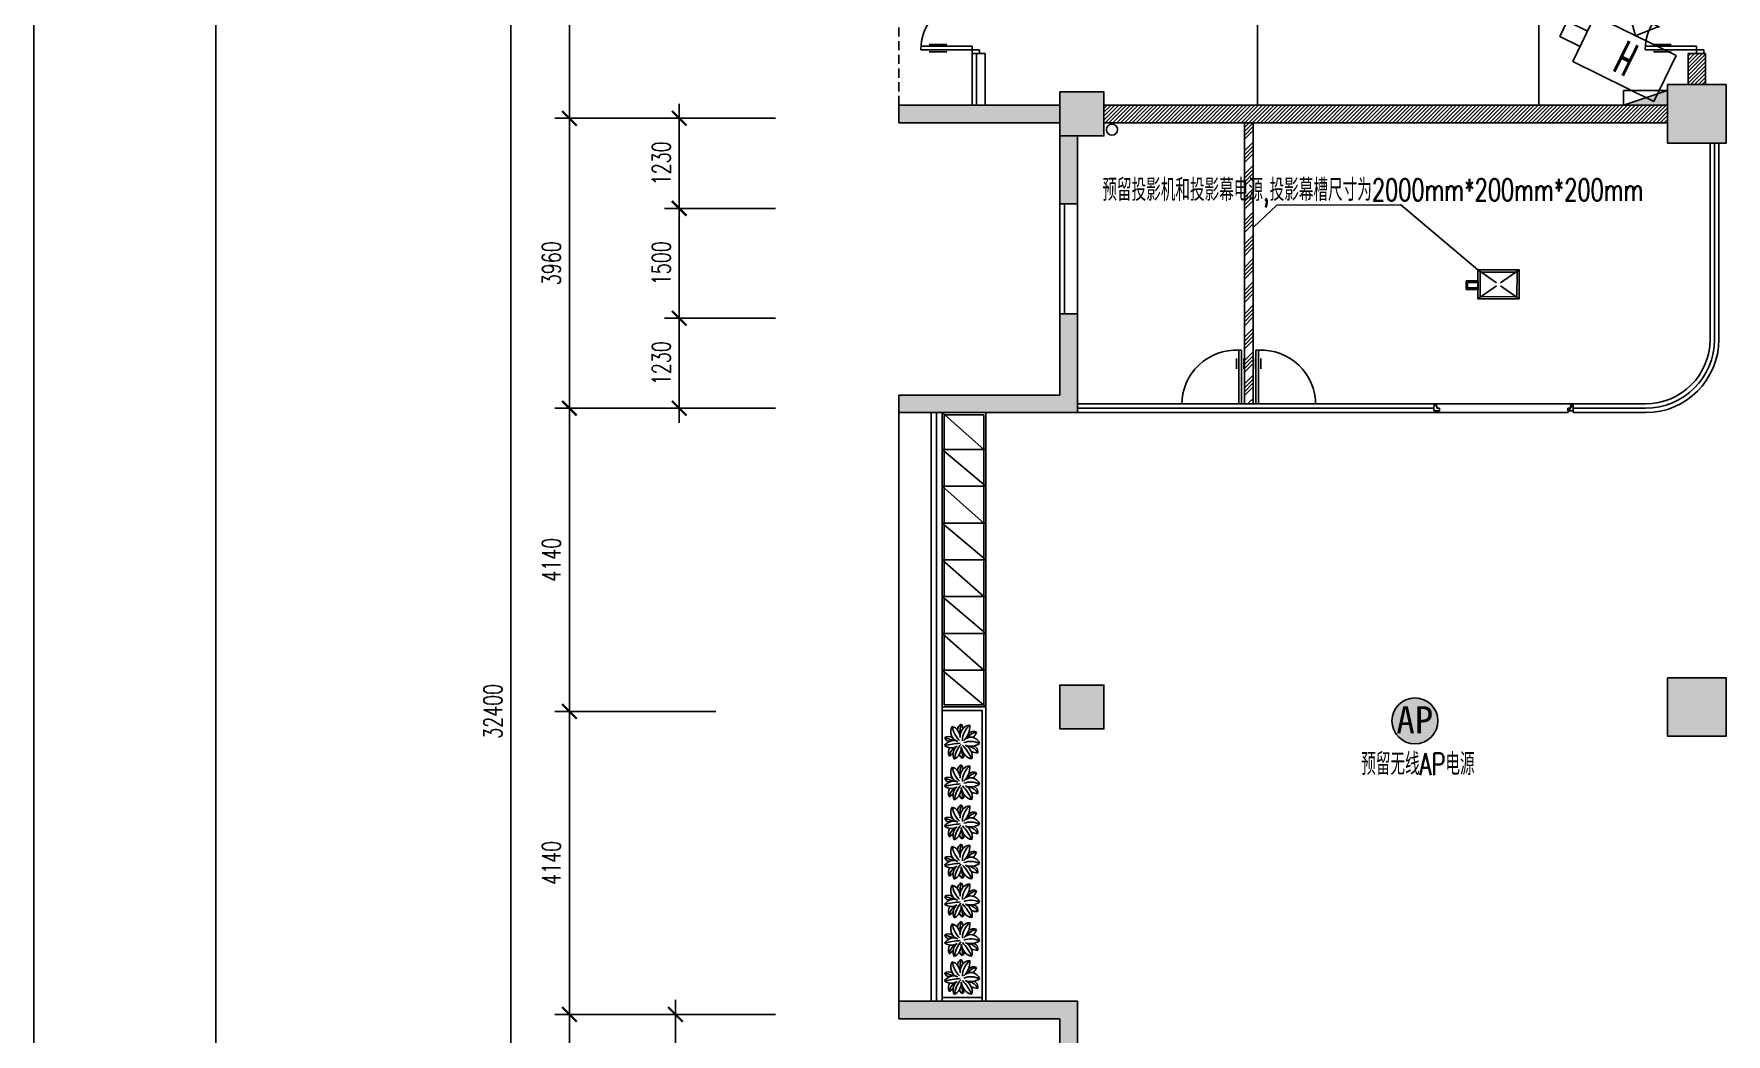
# Model space of a CAD drawing. Extents: x 243000 to 1039751, y -184758 to -16773.
# Drawn here: x 744688 to 767803, y -79263 to -65600 of the extents above; entities that cross this region are included whole.
import ezdxf
from ezdxf.enums import TextEntityAlignment as Align

# ---------------------------------------------------------------- set-up
doc = ezdxf.new("R2010")
doc.units = 0
doc.header["$LTSCALE"] = 1000
doc.header["$MEASUREMENT"] = 0
doc.linetypes.add('HIDDEN2', pattern=[0.1875, 0.125, -0.0625])
doc.layers.get('0').update_dxf_attribs({"linetype": 'CONTINUOUS'})
for name, color, linetype in [('2F-p', 2, 'CONTINUOUS'), ('_PAS CABLE TRAY', 7, 'CONTINUOUS'), ('rd-PDS点', 3, 'CONTINUOUS'), ('WALL', 7, 'CONTINUOUS'), ('Z-TEXT', 7, 'CONTINUOUS'), ('会议', 7, 'CONTINUOUS'), ('家具', 2, 'CONTINUOUS'), ('植物', 250, 'CONTINUOUS'), ('楼梯', 4, 'CONTINUOUS'), ('消火栓', 1, 'CONTINUOUS'), ('玻璃线', 5, 'CONTINUOUS'), ('轴线标注', 1, 'CONTINUOUS'), ('门', 3, 'CONTINUOUS'), ('隔断', 5, 'CONTINUOUS')]:
    doc.layers.add(name, color=color, linetype=linetype)
doc.styles.add('CHINESE', font='')
doc.styles.add('DIM_FONT', font='romans.shx', dxfattribs={"width": 0.7, "height": 250, "bigfont": 'hztxt.shx'})
doc.styles.add('rd-1', font='')
doc.styles.add('ROMANS', font='romans.shx', dxfattribs={"width": 0.7, "bigfont": 'hzdxf.shx'})
doc.styles.get('CHINESE').set_extended_font_data('NSimSun')
doc.styles.get('rd-1').set_extended_font_data('SimSun')
pattern_1 = [(45, (514393.506, 22632.404), (-26.5165043, 26.5165043), [])]

# ---------------------------------------------------------------- blocks, each defined once
blk = doc.blocks.new('_fzh')
at = {"layer": 'WALL'}
blk.add_hatch(color=7, dxfattribs=at).paths.add_polyline_path([(0.5, 0.5), (-0.5, 0.5), (-0.5, -0.5), (0.5, -0.5)])
at = {"layer": 'WALL', "color": 7}
blk.add_lwpolyline([(-0.5, -0.5), (0.5, -0.5), (0.5, 0.5), (-0.5, 0.5)], close=True, dxfattribs=at)
blk = doc.blocks.new('4234252')
at = {"layer": '植物', "color": 250}
for centre, major_axis, start_param, end_param in [((240791, -95879), (0, 180), -0.359457, 0.901022), ((240719, -95760), (0, 116), -0.590484, 0.523971), ((240727, -95641), (0, 68.6), 1.837662, 3.28234), ((241967, -90706), (0, 5161), 2.859263, 2.883945), ((240871, -95579), (0, 135), 0.993138, 2.941338), ((241088, -95435), (0, 361), 1.768065, 2.394191), ((240732, -95664), (0, 164), -1.536179, -0.266269), ((240941, -95570), (0, 111), 0.524495, 1.44463), ((241174, -95583), (0, 333), 1.236152, 1.684397), ((241015, -95642), (0, 153), 0.043698, 1.674423), ((240841, -95531), (0, 80.5), 4.636915, 5.505824), ((241158, -95713), (0, 278), 0.639486, 1.52962), ((240804, -95514), (0, 230), 3.782582, 4.816003), ((241023, -95802), (0, 149), -1.139226, 0.796843), ((241124, -95786), (0, 203), 0.122173, 0.899859), ((241061, -95680), (0, 105), -0.445664, 0.775754), ((240970, -95533), (0, 156), 3.800502, 4.372702), ((240963, -97343), (0, 1610), 0.057769, 0.208197), ((240758, -95601), (0, 197), 2.58517, 3.623046), ((240808, -95861), (0, 100), 0.866574, 2.12611), ((240879, -95940), (0, 167), 0.529927, 1.415675), ((240537, -95587), (0, 392), 3.724097, 3.920593), ((240899, -95887), (0, 130), 0.536111, 2.111388), ((241170, -96028), (0, 420), 0.851058, 1.394467), ((240732, -95789), (0, 181), 3.564494, 4.731128), ((240934, -95878), (0, 69.9), 1.664297, 2.699348), ((241062, -95764), (0, 188), 1.685863, 2.993944), ((240592, -95901), (0, 353), 4.598653, 5.009933), ((240882, -95893), (0, 55.6), 3.671935, 4.903974), ((240434, -96310), (0, 763), -1.079212, -0.769242), ((241024, -96038), (0, 327), -0.422616, 0.324932), ((241023, -95509), (0, 268), 2.842055, 3.671774), ((240901, -95911), (0, 157), 4.459149, 5.917613), ((240962, -95983), (0, 210), -0.986532, -0.211254), ((241049, -95853), (0, 80.1), 4.540681, 6.538815), ((241111, -95627), (0, 240), 2.774119, 3.178977)]:
    blk.add_ellipse(centre, major_axis=major_axis, ratio=0.897571, start_param=start_param, end_param=end_param, dxfattribs=at)
blk = doc.blocks.new('_ArchTick')
at = {"color": 0, "linetype": 'ByBlock', "const_width": 0.15}
blk.add_lwpolyline([(-0.5, -0.5), (0.5, 0.5)], dxfattribs=at)
blk = doc.blocks.new('542422')
at = {"layer": '消火栓'}
blk.add_hatch(color=7, dxfattribs=at).paths.add_polyline_path([(116564, 164856), (115964, 164656), (116564, 164656)])
at = {"layer": '消火栓', "color": 7}
blk.add_line((116564, 164856), (115964, 164656), dxfattribs=at)
blk.add_lwpolyline([(115964, 164856), (115964, 164656), (116564, 164656), (116564, 164856)], close=True, dxfattribs=at)
blk = doc.blocks.new('ap')
at = {"layer": '_PAS CABLE TRAY', "linetype": 'ByBlock'}
h = blk.add_hatch(color=6, dxfattribs=at)
h.set_gradient(color1=(255, 0, 191), one_color=1, tint=1, name='SPHERICAL')
h.paths.add_polyline_path([(398747, 179710, 1), (398153, 179710, 1)])
at = {"layer": '_PAS CABLE TRAY', "color": 24, "linetype": 'ByBlock'}
blk.add_circle((398450, 179710), 297, dxfattribs=at)
at = {"layer": '_PAS CABLE TRAY', "color": 6, "linetype": 'ByBlock', "insert": (398210, 179900), "char_height": 350, "width": 670, "attachment_point": 1, "style": 'CHINESE'}
blk.add_mtext('{\\fSimSun|b0|i0|c0|p2;\\C4;AP}', dxfattribs=at)
blk = doc.blocks.new('qjjk')
at = {"layer": 'rd-PDS点', "color": 4, "linetype": 'Continuous', "lineweight": -3, "ltscale": 0.0001}
for p, q in [((9508382, 12632673), (9508383, 12633199)), ((9508383, 12633199), (9509319, 12633199)), ((9509319, 12633199), (9509318, 12632672)), ((9508382, 12633024), (9508148, 12633024)), ((9508148, 12633024), (9508148, 12632848)), ((9508148, 12632848), (9508382, 12632848)), ((9509318, 12632672), (9508382, 12632673)), ((9508850, 12632672), (9508685, 12632490)), ((9509016, 12632489), (9508850, 12632672)), ((9508664, 12632484), (9509032, 12632484))]:
    blk.add_line(p, q, dxfattribs=at)
at = {"layer": 'rd-PDS点', "color": 4, "linetype": 'Continuous', "lineweight": -3, "ltscale": 0.0001, "style": 'rd-1', "oblique": 360, "width": 0.7}
blk.add_text('H', height=351, rotation=359.9685, dxfattribs=at).set_placement((9508863, 12632927), align=Align.MIDDLE)
blk = doc.blocks.new('fasdfa')
at = {"color": 4}
for p, q in [((898917, -115831.9), (898917, -136309.2)), ((899892.1, -136065.5), (899892.1, -116075.7))]:
    blk.add_line(p, q, dxfattribs=at)

msp = doc.modelspace()

# ---------------------------------------------------------------- hatches: boundary and pattern name
at = {"layer": 'WALL'}
h = msp.add_hatch(dxfattribs=at)
h.set_pattern_fill('ANSI31', scale=300, style=0)
h.set_pattern_definition(pattern_1)
h.paths.add_polyline_path([(767283.2, -66293.9), (767523.2, -66293.9), (767523.2, -65868.9), (767496.8, -65868.9), (767496.8, -65868.9), (767396.8, -65868.9), (767396.8, -65868.9), (767283.2, -65868.9)])
for points in [[(767803.2, -66293.9), (767003.2, -66293.9), (767003.2, -67093.9), (767803.2, -67093.9)], [(758703.2, -66573.8), (756503.2, -66573.8), (756503.2, -66813.9), (758703.2, -66813.9), (758703.2, -66813.9)], [(758943.2, -66993.9), (758703.2, -66993.9), (758703.2, -67923.9), (758943.2, -67923.9)], [(756503.2, -70533.8), (756503.2, -70773.9), (757093.2, -70773.9), (757093.2, -70773.9), (757093.2, -70773.9), (758943.2, -70773.9), (758943.2, -70533.8), (758943.2, -69423.9), (758703.2, -69423.9), (758703.2, -70533.8)], [(767803.2, -74393.9), (767003.2, -74393.9), (767003.2, -75193.9), (767803.2, -75193.9)], [(758703.2, -79053.9), (758703.2, -80163.9), (758943.2, -80163.9), (758943.2, -79053.9), (758943.2, -78813.8), (756503.2, -78813.8), (756503.2, -79053.9)]]:
    msp.add_hatch(color=7, dxfattribs=at).paths.add_polyline_path(points)
h = msp.add_hatch(dxfattribs=at)
h.set_pattern_fill('ANSI31', scale=300, style=0)
h.set_pattern_definition(pattern_1)
h.paths.add_polyline_path([(759303.2, -66573.8), (759303.2, -66813.9), (767003.2, -66813.9), (767003.2, -66573.8), (766403.2, -66573.8), (766403.2, -66573.8)])
h = msp.add_hatch(dxfattribs=at)
h.set_pattern_fill('ANSI34', scale=300, style=0)
h.set_pattern_definition([(45, (510912.66, 22644.65), (-159.09903, 159.09903), []), (45, (510965.7, 22644.65), (-159.09903, 159.09903), []), (45, (511018.72, 22644.65), (-159.09903, 159.09903), []), (45, (511071.75, 22644.65), (-159.09903, 159.09903), [])])
h.paths.add_polyline_path([(761222.3, -66801.7), (761342.3, -66801.7), (761342.3, -70641.7), (761222.3, -70641.7)])

# ---------------------------------------------------------------- linework, layer by layer
for p, q in [((756803.2, -65818.9), (757603.2, -65818.9)), ((756805, -65768.9), (757503.2, -65768.9)), ((756915.2, -65743.9), (757157.6, -65743.9)), ((756915.2, -65843.9), (757157.6, -65843.9)), ((757503.2, -65868.9), (757503.2, -65768.9)), ((757503.2, -65868.9), (757603.2, -65868.9)), ((757603.2, -65868.9), (757603.2, -65818.9)), ((761116.7, -70033.3), (761116.7, -70176)), ((761148.1, -69922.5), (761148.1, -70664.6)), ((761185.2, -69922.5), (761148.1, -69922.5)), ((761185.2, -70664.6), (761185.2, -69922.5)), ((761216.6, -70033.3), (761216.6, -70176)), ((761348.6, -70033.3), (761348.6, -70176)), ((761380, -70664.6), (761380, -69922.5)), ((761380, -69922.5), (761417.1, -69922.5)), ((761417.1, -69922.5), (761417.1, -70664.6)), ((761448.4, -70033.3), (761448.4, -70176)), ((763812.6, -70676.8), (763849.7, -70676.8)), ((763812.6, -70751), (763812.6, -70676.8)), ((763849.7, -70676.8), (763849.7, -70713.9)), ((763849.7, -70713.9), (763886.9, -70713.9)), ((763886.9, -70713.9), (763886.9, -70751)), ((765640, -70713.9), (765640, -70751)), ((765677.1, -70713.9), (765640, -70713.9)), ((765677.1, -70676.8), (765677.1, -70713.9)), ((765714.2, -70676.8), (765677.1, -70676.8)), ((765714.2, -70751), (765714.2, -70676.8)), ((763812.6, -70751), (763812.6, -70751)), ((763886.9, -70751), (763812.6, -70751)), ((765640, -70751), (765714.2, -70751)), ((765714.2, -70751), (765714.2, -70751))]:
    msp.add_line(p, q)
for centre, radius, start, end in [((757503.2, -65818.9), 700, 90, 180), ((761111, -70663.6), 742.1, 87.13397, 180.07167), ((761454.2, -70663.6), 742.1, 359.92833, 92.86603)]:
    msp.add_arc(centre, radius, start, end)
at = {"layer": 'WALL', "color": 7, "linetype": 'HIDDEN2'}
msp.add_line((756503.2, -66573.8), (756503.2, -58533.9), dxfattribs=at)
at = {"layer": 'WALL', "color": 7}
for p, q in [((767283.2, -66293.9), (767283.2, -65868.9)), ((767523.2, -65868.9), (767283.2, -65868.9)), ((767396.8, -65868.9), (767496.8, -65868.9)), ((767523.2, -66293.9), (767523.2, -65868.9)), ((767003.2, -66293.9), (767803.2, -66293.9)), ((767003.2, -67093.9), (767003.2, -66293.9)), ((767803.2, -66293.9), (767803.2, -67093.9)), ((756503.2, -66813.9), (756503.2, -66573.8)), ((758703.2, -66573.8), (756503.2, -66573.8)), ((767003.2, -66573.8), (759303.2, -66573.8)), ((761222.3, -70641.7), (761222.3, -66801.7)), ((761342.3, -70641.7), (761342.3, -66801.7)), ((758703.2, -66813.9), (756503.2, -66813.9)), ((758703.2, -66813.9), (758703.2, -67923.9)), ((758943.2, -66993.9), (758943.2, -67923.9)), ((767003.2, -66813.9), (759303.2, -66813.9)), ((767803.2, -67093.9), (767003.2, -67093.9)), ((758943.2, -67923.9), (758703.2, -67923.9)), ((758703.2, -69423.9), (758703.2, -70533.8)), ((758943.2, -69423.9), (758703.2, -69423.9)), ((758943.2, -69423.9), (758943.2, -70533.8)), ((756503.2, -70533.8), (756503.2, -70773.9)), ((758703.2, -70533.8), (756503.2, -70533.8)), ((758943.2, -70533.8), (758943.2, -70773.9)), ((758943.2, -70773.9), (756503.2, -70773.9)), ((767003.2, -74393.9), (767803.2, -74393.9)), ((767003.2, -75193.9), (767003.2, -74393.9)), ((767803.2, -74393.9), (767803.2, -75193.9)), ((767803.2, -75193.9), (767003.2, -75193.9)), ((767056.2, -75193.9), (767156.2, -75193.9)), ((756503.2, -78813.8), (756503.2, -79053.9)), ((758943.2, -78813.8), (756503.2, -78813.8)), ((758943.2, -78813.8), (758943.2, -79053.9)), ((758943.2, -79053.9), (758943.2, -78813.8)), ((758703.2, -79053.9), (756503.2, -79053.9)), ((758703.2, -80163.9), (758703.2, -79053.9)), ((758943.2, -80163.9), (758943.2, -79053.9))]:
    msp.add_line(p, q, dxfattribs=at)
for points in [[(767003.2, -74393.9), (767803.2, -74393.9), (767803.2, -75193.9), (767003.2, -75193.9)], [(758703.2, -74493.9), (759303.2, -74493.9), (759303.2, -75093.9), (758703.2, -75093.9)]]:
    msp.add_lwpolyline(points, close=True, dxfattribs=at)
msp.add_circle((759414.4, -66908.8), 75, dxfattribs=at)
at = {"layer": '会议', "color": 6}
for p, q in [((764411.5, -68824.5), (764664.7, -69001.9)), ((764976.4, -68825.2), (764722.7, -69002)), ((764664.7, -69042.4), (764411, -69219.2)), ((764722.7, -69042.5), (764975.9, -69220))]:
    msp.add_line(p, q, dxfattribs=at)
for points in [[(764411.5, -68824.5), (764976.4, -68825.2), (764975.9, -69220), (764411, -69219.2)], [(764441.4, -68854.5), (764946.4, -68855.2), (764946, -69189.9), (764441, -69189.3)], [(764253.5, -68972.3), (764414.3, -68972.5), (764414.2, -69091.5), (764253.3, -69091.3)], [(764272.3, -68995.9), (764416.7, -68996.1), (764416.6, -69068.3), (764272.2, -69068.1)]]:
    msp.add_lwpolyline(points, close=True, dxfattribs=at)
at = {"layer": '家具', "color": 7}
for p, q in [((757663.2, -71276.4), (757093.2, -70773.9)), ((757693.2, -74793.9), (757693.2, -70773.9)), ((757093.2, -71276.4), (757693.2, -71276.4)), ((757693.2, -71778.9), (757093.2, -71276.4)), ((757093.2, -71778.9), (757693.2, -71778.9)), ((757663.2, -72281.4), (757093.2, -71778.9)), ((757093.2, -72281.4), (757693.2, -72281.4)), ((757693.2, -72783.9), (757093.2, -72281.4)), ((757093.2, -72783.9), (757693.2, -72783.9)), ((757663.2, -73286.4), (757093.2, -72783.9)), ((757093.2, -73286.4), (757693.2, -73286.4)), ((757693.2, -73788.9), (757093.2, -73286.4)), ((757093.2, -73788.9), (757693.2, -73788.9)), ((757663.2, -74291.4), (757093.2, -73788.9)), ((757093.2, -74291.4), (757693.2, -74291.4)), ((757693.2, -74793.9), (757093.2, -74291.4)), ((757093.2, -78763.8), (757643.2, -78763.8)), ((757093.2, -78813.8), (757693.2, -78813.8))]:
    msp.add_line(p, q, dxfattribs=at)
msp.add_lwpolyline([(757123.2, -70803.9), (757663.2, -70803.9), (757663.2, -74763.9), (757123.2, -74763.9)], close=True, dxfattribs=at)
at = {"layer": '楼梯', "color": 7}
for p, q in [((761403.1, -66573.9), (761403.1, -65063.9)), ((765243.1, -65063.9), (765243.1, -66573.8))]:
    msp.add_line(p, q, dxfattribs=at)
at = {"layer": '玻璃线', "color": 7}
for p, q in [((757503.2, -65868.9), (757503.2, -66573.8)), ((757503.2, -65868.9), (757683.2, -65868.9)), ((757563.2, -65868.9), (757563.2, -66573.8)), ((757683.2, -65868.9), (757683.2, -66573.8)), ((767583.2, -69773.9), (767583.2, -67093.9)), ((767643.2, -69773.9), (767643.2, -67093.9)), ((767703.2, -69773.9), (767703.2, -67093.9)), ((758703.2, -69423.9), (758703.2, -67923.9)), ((758765.4, -69423.9), (758765.4, -67923.9)), ((758943.2, -69423.9), (758943.2, -67923.9)), ((758943.2, -70653.9), (765714.2, -70653.9)), ((758943.2, -70713.9), (763812.6, -70713.9)), ((765714.2, -70653.9), (765640, -70773.9)), ((765714.2, -70653.9), (766703.2, -70653.9)), ((765714.2, -70653.9), (765714.2, -70773.9)), ((765714.2, -70713.9), (766703.2, -70713.9)), ((756503.2, -78813.8), (756503.2, -70773.9)), ((756943.2, -78813.8), (756943.2, -70773.9)), ((757018.7, -78813.8), (757018.7, -70773.9)), ((757093.2, -78813.8), (757093.2, -70773.9)), ((758943.2, -70773.9), (765640, -70773.9)), ((765714.2, -70773.9), (766703.2, -70773.9))]:
    msp.add_line(p, q, dxfattribs=at)
for radius in [1000, 940, 880]:
    msp.add_arc((766703.2, -69773.9), radius, 270, 0, dxfattribs=at)
at = {"layer": '轴线标注', "color": 1}
for p, q in [((751203.2, -58453.9), (751203.2, -91253.9)), ((752003.2, -63403.9), (752003.2, -66953.9)), ((752003.2, -70913.9), (752003.2, -66553.9)), ((753503.2, -68183.9), (753503.2, -66553.9)), ((754003.2, -66753.9), (751803.2, -66753.9)), ((754003.2, -66753.9), (751803.2, -66753.9)), ((754817.6, -66753.9), (753303.2, -66753.9)), ((753503.2, -69683.9), (753503.2, -67783.9)), ((754817.6, -67983.9), (753303.2, -67983.9)), ((754817.6, -67983.9), (753303.2, -67983.9)), ((753503.2, -69283.9), (753503.2, -70913.9)), ((754817.6, -69483.9), (753303.2, -69483.9)), ((754817.6, -69483.9), (753303.2, -69483.9)), ((754003.2, -70713.9), (751803.2, -70713.9)), ((754003.2, -70713.9), (751803.2, -70713.9)), ((752003.2, -75053.9), (752003.2, -70513.9)), ((754817.6, -70713.9), (753303.2, -70713.9)), ((752003.2, -74653.9), (752003.2, -79193.9)), ((754003.2, -74853.9), (751803.2, -74853.9)), ((754003.2, -74853.9), (751803.2, -74853.9)), ((752003.2, -78793.9), (752003.2, -83153.9)), ((753452.2, -80423.9), (753452.2, -78793.9)), ((754003.2, -78993.9), (751803.2, -78993.9)), ((754003.2, -78993.9), (751803.2, -78993.9)), ((754817.6, -78993.9), (753252.2, -78993.9))]:
    msp.add_line(p, q, dxfattribs=at)
at = {"layer": '轴线标注'}
for p, q in [((761665.4, -67941.3), (761345.4, -68238.7)), ((761665.4, -67941.3), (763361.1, -67933.4)), ((763361.1, -67933.4), (764411.5, -68824.5))]:
    msp.add_line(p, q, dxfattribs=at)
at = {"layer": '门', "color": 7}
for p, q in [((766696.8, -65818.9), (767496.8, -65818.9)), ((766698.6, -65768.9), (767396.8, -65768.9)), ((766808.9, -65743.9), (767051.3, -65743.9)), ((766808.9, -65843.9), (767051.3, -65843.9)), ((767396.8, -65868.9), (767396.8, -65768.9)), ((767496.8, -65868.9), (767496.8, -65818.9))]:
    msp.add_line(p, q, dxfattribs=at)
msp.add_arc((767396.8, -65818.9), 700, 90, 180, dxfattribs=at)
at = {"layer": '隔断', "color": 7}
for p, q in [((757693.2, -74793.9), (757093.2, -74793.9)), ((757093.2, -74843.9), (757643.2, -74843.9)), ((757643.2, -78813.8), (757643.2, -74843.9)), ((757693.2, -78813.8), (757693.2, -74793.9))]:
    msp.add_line(p, q, dxfattribs=at)

# ---------------------------------------------------------------- block references
at = {"color": 4, "lineweight": 5, "xscale": 2.547089064726606, "yscale": 2.547089064610191, "zscale": 2.5470890645979}
msp.add_blockref('fasdfa', (-1544933.6, 246064.5), dxfattribs=at)
at = {"layer": '2F-p', "xscale": -1.31999999997512, "yscale": 1.320000000050641, "zscale": 1.32, "rotation": 153.8866564914183}
msp.add_blockref('qjjk', (-3164374.7, 20431990.5), dxfattribs=at)
at = {"layer": '_PAS CABLE TRAY', "color": 6, "linetype": 'ByBlock', "xscale": 1.055999999982305, "yscale": 1.056000000011409, "zscale": 1.056}
msp.add_blockref('ap', (342788.8, -264757.7), dxfattribs=at)
at = {"layer": 'WALL', "color": 7, "xscale": 600, "yscale": 600, "zscale": 600}
for p in [(759003.2, -66693.9), (759003.2, -74793.9)]:
    msp.add_blockref('_fzh', p, dxfattribs=at)
at = {"layer": '植物', "color": 7}
for p in [(516462, 20446.8), (516462, 19891.3), (516462, 19345), (516462, 18808), (516462, 18278.6), (516462, 17750.9), (516462, 17232.4)]:
    msp.add_blockref('4234252', p, dxfattribs=at)
at = {"layer": '消火栓', "color": 7}
msp.add_blockref('542422', (650439.1, -231229.8), dxfattribs=at)
at = {"layer": '轴线标注', "color": 1, "yscale": 200, "zscale": 200}
for p, xscale, rotation in [((752003.2, -66753.9), 200, 270), ((752003.2, -66753.9), 200, 90), ((753503.2, -66753.9), 200, 90), ((753503.2, -67983.9), 200, 90), ((753503.2, -67983.9), 200, 270), ((753503.2, -69483.9), 200, 270), ((753503.2, -69483.9), 200, 90), ((752003.2, -70713.9), 200, 90), ((752003.2, -70713.9), 200, 270), ((753503.2, -70713.9), 200, 270), ((752003.2, -74853.9), 200, 90), ((752003.2, -74853.9), 200, 270), ((752003.2, -78993.9), 200, 270), ((752003.2, -78993.9), 200, 90), ((753452.2, -78993.9), 200.0000000000026, 89.99977584566454)]:
    msp.add_blockref('_ArchTick', p, dxfattribs=dict(at, xscale=xscale, rotation=rotation))

# ---------------------------------------------------------------- texts
at = {"layer": 'Z-TEXT', "color": 3, "style": 'ROMANS', "width": 0.7}
for s, p in [('预留投影机和投影幕电源,投影幕槽尺寸为2000mm*200mm*200mm', (762977.4, -67881.9)), ('预留无线AP电源', (763592.7, -75724.1))]:
    msp.add_text(s, height=300, dxfattribs=at).set_placement(p, align=Align.CENTER)
at = {"layer": '轴线标注', "color": 2, "char_height": 250, "attachment_point": 5, "rotation": 90, "style": 'DIM_FONT'}
for s, insert in [('\\A1;1230', (753258.2, -67368.9)), ('\\A1;1500', (753258.2, -68733.9)), ('\\A1;1230', (753258.2, -70098.9))]:
    msp.add_mtext(s, dxfattribs=dict(at, insert=insert))
at = {"layer": '轴线标注', "color": 1, "char_height": 250, "attachment_point": 5, "rotation": 90, "style": 'DIM_FONT'}
for s, insert in [('\\A1;3960', (751758.2, -68733.9)), ('\\A1;4140', (751758.2, -72783.9)), ('\\A1;32400', (750958.2, -74853.9)), ('\\A1;4140', (751758.2, -76923.9))]:
    msp.add_mtext(s, dxfattribs=dict(at, insert=insert))

doc.saveas('drawing.dxf')
